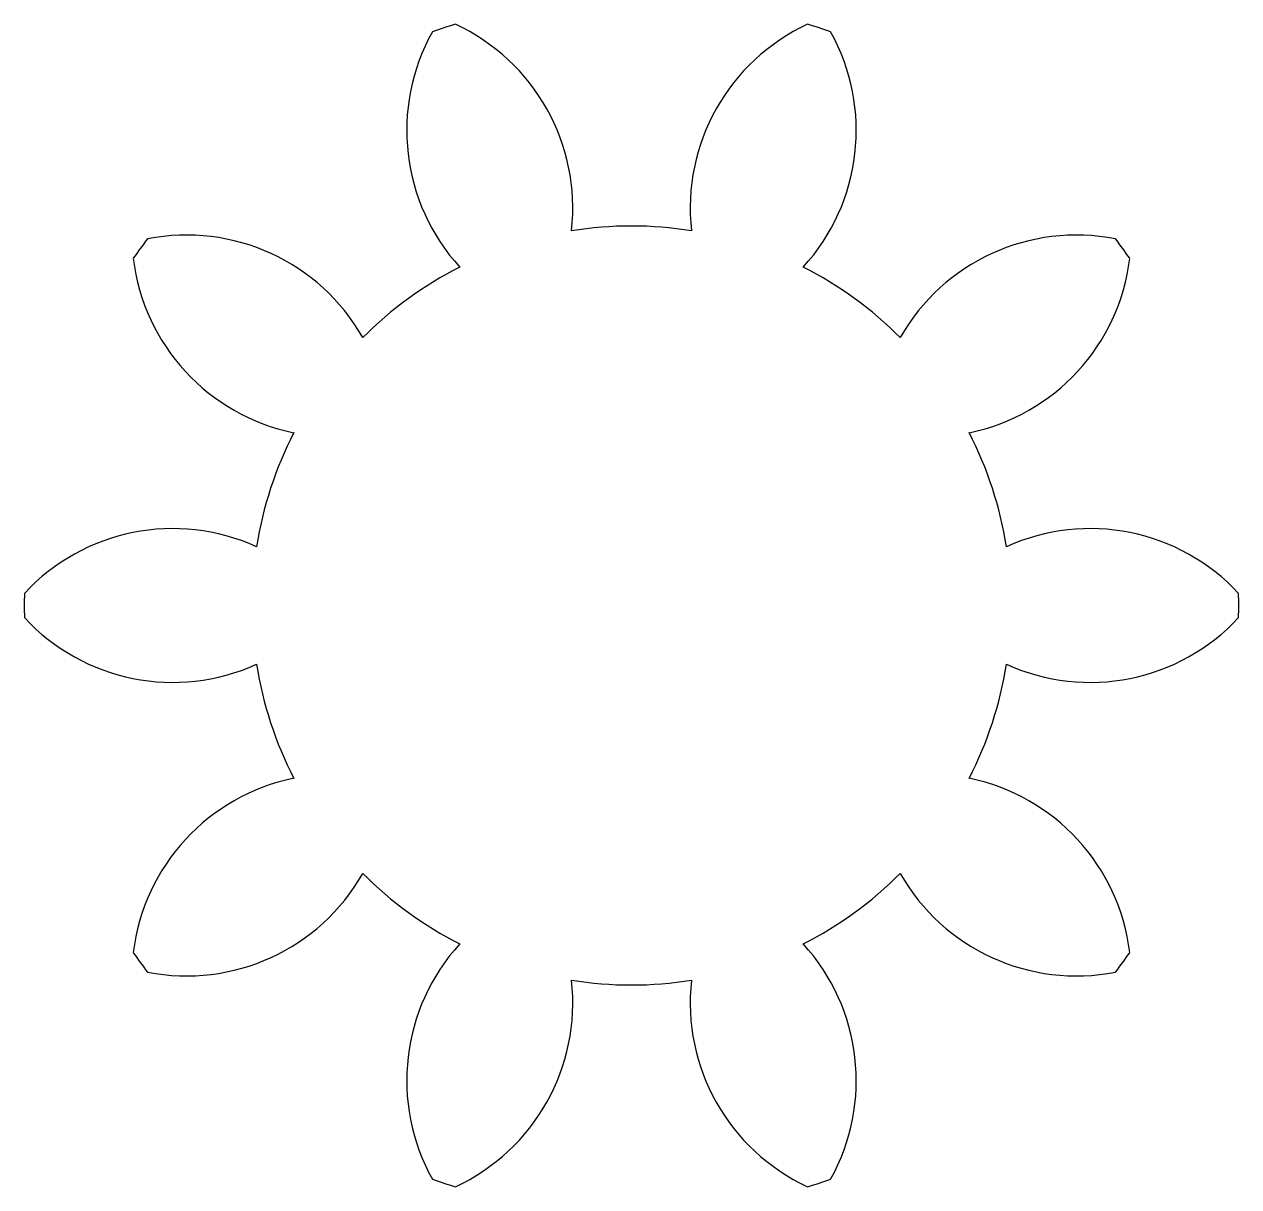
# Model space of a CAD drawing. Header units: millimetres. Extents: x -6 to 6, y -5.7 to 5.7.
import ezdxf

# ---------------------------------------------------------------- set-up
doc = ezdxf.new("R2010")
doc.units = ezdxf.units.MM

msp = doc.modelspace()

# ---------------------------------------------------------------- linework, layer by layer
at = {"color": 7, "linetype": 'Continuous', "lineweight": 25}
for centre, radius, start, end in [((-0.221, 4.693), 2, 150.817, 222.4541), ((0, 0), 6, 106.8646, 109.1354), ((-2.58, 3.927), 2, 353.5459, 65.183), ((2.58, 3.927), 2, 114.817, 186.4541), ((0.221, 4.693), 2, 317.5459, 29.183), ((0, 0), 6, 70.8646, 73.1354), ((0, 0), 3.749, 80.9023, 99.0977), ((0, 0), 6, 142.8646, 145.1354), ((-4.395, 1.66), 2, 29.5459, 101.183), ((4.395, 1.66), 2, 78.817, 150.4541), ((0, 0), 6, 34.8646, 37.1354), ((-2.937, 3.667), 2, 186.817, 258.4541), ((2.937, 3.667), 2, 281.5459, 353.183), ((0, 0), 3.749, 116.9023, 135.0977), ((0, 0), 3.749, 44.9023, 63.0977), ((0, 0), 3.749, 152.9023, 171.0977), ((0, 0), 3.749, 8.9023, 27.0977), ((-4.532, -1.24), 2, 65.5459, 137.183), ((4.532, -1.24), 2, 42.817, 114.4541), ((0, 0), 6, 178.8646, 181.1354), ((0, 0), 6, 358.8646, 1.1354), ((-4.532, 1.24), 2, 222.817, 294.4541), ((4.532, 1.24), 2, 245.5459, 317.183), ((0, 0), 3.749, 188.9023, 207.0977), ((0, 0), 3.749, 332.9023, 351.0977), ((-2.937, -3.667), 2, 101.5459, 173.183), ((2.937, -3.667), 2, 6.817, 78.4541), ((-4.395, -1.66), 2, 258.817, 330.4541), ((0, 0), 3.749, 224.9023, 243.0977), ((0, 0), 3.749, 296.9023, 315.0977), ((4.395, -1.66), 2, 209.5459, 281.183), ((-0.221, -4.693), 2, 137.5459, 209.183), ((0.221, -4.693), 2, 330.817, 42.4541), ((0, 0), 6, 214.8646, 217.1354), ((0, 0), 6, 322.8646, 325.1354), ((-2.58, -3.927), 2, 294.817, 6.4541), ((0, 0), 3.749, 260.9023, 279.0977), ((2.58, -3.927), 2, 173.5459, 245.183), ((0, 0), 6, 250.8646, 253.1354), ((0, 0), 6, 286.8646, 289.1354)]:
    msp.add_arc(centre, radius, start, end, dxfattribs=at)

doc.saveas('drawing.dxf')
